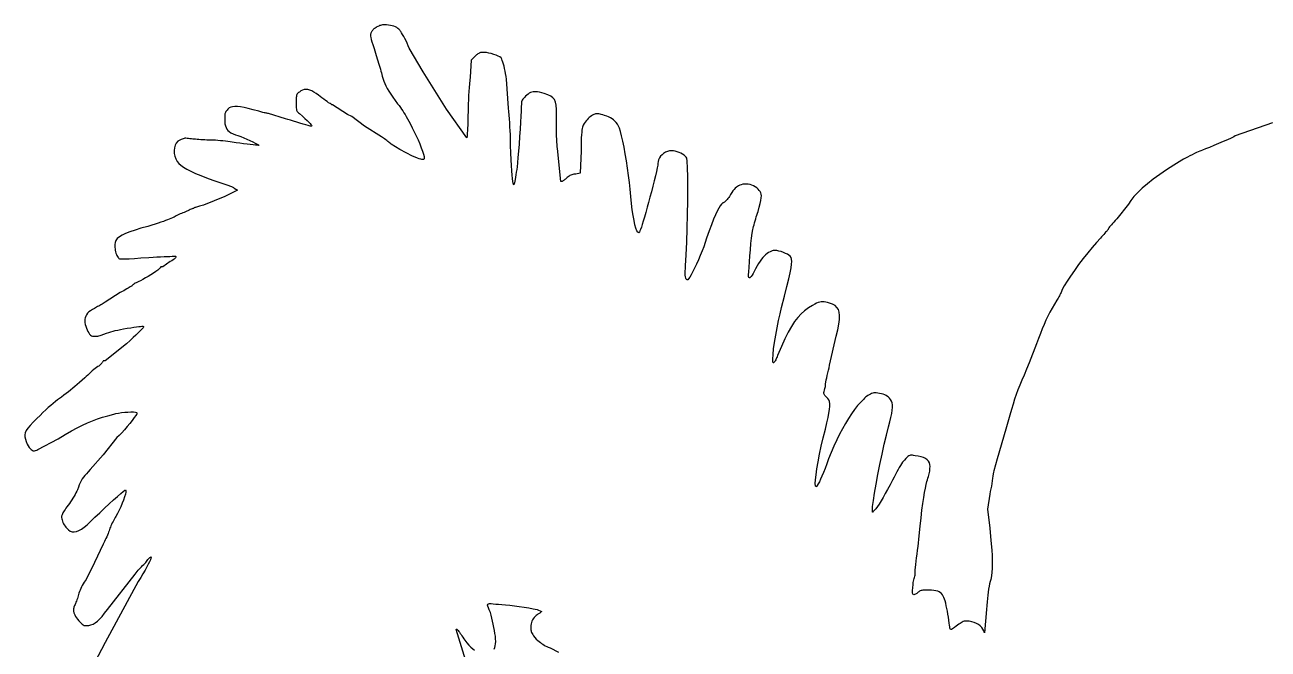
# Model space of a CAD drawing. Extents: x 0.25 to 7.24, y 0.43 to 4.89.
# Drawn here: x 0.245 to 3.745, y 2.332 to 4.09 of the extents above; entities that cross this region are included whole.
import ezdxf

# ---------------------------------------------------------------- set-up
doc = ezdxf.new("R2010")
doc.units = 0
doc.layers.get('0').update_dxf_attribs({"color": 5, "linetype": 'CONTINUOUS'})

msp = doc.modelspace()

# ---------------------------------------------------------------- linework, layer by layer
at = {"linetype": 'CONTINUOUS'}
for points in [[(3.75676, 3.81381), (3.65165, 3.77778), (3.64774, 3.77522), (3.64022, 3.77139), (3.62995, 3.76662), (3.61783, 3.76125), (3.60473, 3.75563), (3.59154, 3.7501), (3.57915, 3.74501), (3.56843, 3.74068), (3.56027, 3.73748), (3.55556, 3.73574), (3.55226, 3.73449), (3.54792, 3.73264), (3.54274, 3.73028), (3.53696, 3.72752), (3.53078, 3.72447), (3.52442, 3.72125), (3.5181, 3.71795), (3.51202, 3.71469), (3.50642, 3.71157), (3.5015, 3.70871), (3.47954, 3.69521), (3.45879, 3.68178), (3.43937, 3.66849), (3.42141, 3.65542), (3.40503, 3.64264), (3.39037, 3.63022), (3.37754, 3.61823), (3.36668, 3.60675), (3.35791, 3.59584), (3.35135, 3.58559), (3.31832, 3.54354), (3.314, 3.53914), (3.31005, 3.53494), (3.30651, 3.531), (3.30338, 3.52735), (3.30068, 3.52402), (3.29843, 3.52106), (3.29665, 3.51849), (3.29535, 3.51635), (3.29456, 3.51468), (3.29429, 3.51351), (3.29297, 3.51217), (3.29146, 3.51059), (3.28949, 3.50852), (3.28716, 3.50601), (3.28456, 3.50314), (3.28179, 3.49998), (3.27892, 3.4966), (3.27605, 3.49308), (3.27327, 3.48949), (3.26189, 3.47751), (3.24963, 3.46354), (3.23687, 3.44814), (3.22398, 3.43183), (3.21134, 3.41517), (3.19933, 3.39868), (3.18833, 3.38291), (3.17871, 3.36841), (3.17087, 3.35571), (3.16517, 3.34535), (3.16418, 3.34256), (3.16303, 3.33963), (3.16173, 3.33659), (3.16031, 3.33348), (3.15878, 3.33033), (3.15717, 3.32718), (3.15547, 3.32407), (3.15373, 3.32103), (3.15195, 3.3181), (3.15015, 3.31532), (3.1432, 3.30376), (3.13672, 3.29242), (3.13064, 3.28115), (3.12488, 3.26981), (3.11937, 3.25826), (3.11404, 3.24634), (3.10882, 3.23392), (3.10364, 3.22085), (3.09842, 3.20699), (3.09309, 3.19219), (3.07207, 3.13814), (3.0644, 3.12023), (3.05751, 3.1041), (3.05132, 3.08933), (3.04569, 3.07553), (3.04054, 3.06231), (3.03575, 3.04927), (3.03121, 3.03602), (3.02681, 3.02215), (3.02245, 3.00727), (3.01802, 2.99099), (3.00601, 2.95195), (2.98198, 2.86787), (2.97297, 2.83483), (2.97207, 2.83071), (2.97115, 2.82566), (2.97019, 2.81981), (2.96918, 2.81331), (2.96809, 2.80631), (2.96692, 2.79894), (2.96564, 2.79136), (2.96423, 2.78371), (2.96268, 2.77613), (2.96096, 2.76877), (2.95495, 2.72673), (2.96096, 2.67267), (2.9634, 2.64918), (2.96531, 2.62885), (2.96672, 2.61127), (2.96764, 2.59599), (2.96809, 2.58258), (2.9681, 2.57062), (2.96767, 2.55966), (2.96682, 2.54929), (2.96558, 2.53905), (2.96396, 2.52853), (2.96225, 2.52277), (2.9607, 2.51632), (2.95929, 2.50923), (2.95801, 2.50153), (2.95683, 2.49324), (2.95575, 2.48442), (2.95474, 2.47509), (2.95378, 2.4653), (2.95286, 2.45507), (2.95195, 2.44444), (2.94595, 2.37838), (2.94452, 2.38368), (2.94208, 2.38873), (2.9387, 2.39346), (2.93446, 2.39779), (2.92943, 2.40165), (2.92368, 2.40497), (2.91727, 2.40768), (2.91029, 2.40971), (2.90281, 2.41097), (2.89489, 2.41141), (2.89219, 2.41123), (2.88944, 2.41069), (2.88662, 2.40979), (2.8837, 2.40853), (2.88063, 2.40691), (2.87738, 2.40493), (2.87392, 2.40258), (2.8702, 2.39988), (2.86619, 2.39682), (2.86186, 2.39339), (2.8586, 2.39097), (2.85598, 2.38917), (2.85389, 2.38804), (2.85225, 2.38768), (2.85098, 2.38814), (2.84997, 2.3895), (2.84914, 2.39184), (2.84841, 2.39522), (2.84767, 2.39972), (2.84685, 2.40541), (2.84586, 2.41367), (2.84471, 2.42213), (2.84341, 2.43062), (2.84199, 2.43899), (2.84047, 2.44707), (2.83885, 2.4547), (2.83716, 2.46172), (2.83541, 2.46796), (2.83363, 2.47327), (2.83183, 2.47748), (2.82993, 2.48171), (2.82775, 2.48543), (2.82521, 2.48864), (2.82222, 2.49136), (2.81869, 2.49362), (2.81453, 2.49542), (2.80965, 2.4968), (2.80396, 2.49775), (2.79737, 2.49832), (2.78979, 2.4985), (2.78473, 2.49849), (2.78032, 2.49845), (2.77649, 2.49834), (2.77316, 2.49811), (2.77027, 2.49775), (2.76774, 2.4972), (2.76549, 2.49644), (2.76346, 2.49542), (2.76157, 2.49412), (2.75976, 2.49249), (2.75561, 2.48934), (2.75214, 2.48711), (2.74933, 2.48582), (2.74712, 2.48548), (2.7455, 2.48611), (2.74441, 2.48774), (2.74383, 2.49037), (2.74371, 2.49403), (2.74403, 2.49874), (2.74474, 2.5045), (2.74483, 2.50819), (2.74508, 2.512), (2.74547, 2.51588), (2.74599, 2.51978), (2.74662, 2.52365), (2.74734, 2.52742), (2.74813, 2.53105), (2.74897, 2.53449), (2.74985, 2.53767), (2.75075, 2.54054), (2.75084, 2.54403), (2.75111, 2.54897), (2.75156, 2.55522), (2.75219, 2.56259), (2.753, 2.57095), (2.75399, 2.58011), (2.75517, 2.58992), (2.75652, 2.60022), (2.75805, 2.61084), (2.75976, 2.62162), (2.76246, 2.65156), (2.76514, 2.67844), (2.76779, 2.70243), (2.77038, 2.72372), (2.7729, 2.74249), (2.77533, 2.75892), (2.77765, 2.77318), (2.77984, 2.78547), (2.78189, 2.79595), (2.78378, 2.8048), (2.7855, 2.8093), (2.78703, 2.81374), (2.78838, 2.81808), (2.78955, 2.82225), (2.79054, 2.8262), (2.79135, 2.82989), (2.79198, 2.83325), (2.79243, 2.83623), (2.7927, 2.83878), (2.79279, 2.84084), (2.79324, 2.84688), (2.79274, 2.85237), (2.79128, 2.85733), (2.7888, 2.86174), (2.78529, 2.86562), (2.78068, 2.86895), (2.77497, 2.87174), (2.7681, 2.87399), (2.76004, 2.87571), (2.75075, 2.87688), (2.74667, 2.87768), (2.7433, 2.87822), (2.74048, 2.87844), (2.73802, 2.87827), (2.73574, 2.87763), (2.73345, 2.87644), (2.73099, 2.87465), (2.72817, 2.87217), (2.7248, 2.86893), (2.72072, 2.86486), (2.71801, 2.86189), (2.71527, 2.85835), (2.71245, 2.85424), (2.70953, 2.84954), (2.70646, 2.84422), (2.70321, 2.83827), (2.69974, 2.83167), (2.69602, 2.82441), (2.69202, 2.81646), (2.68769, 2.80781), (2.68058, 2.79459), (2.67371, 2.78203), (2.66712, 2.77027), (2.66088, 2.75942), (2.65503, 2.74962), (2.64963, 2.741), (2.64474, 2.73367), (2.64041, 2.72776), (2.63669, 2.7234), (2.63363, 2.72072), (2.63282, 2.71918), (2.63217, 2.71815), (2.63166, 2.71759), (2.63101, 2.71772), (2.63082, 2.71834), (2.63071, 2.71929), (2.63065, 2.72053), (2.63063, 2.72202), (2.63063, 2.72372), (2.63141, 2.73426), (2.63359, 2.75068), (2.63696, 2.77186), (2.6413, 2.79666), (2.6464, 2.82395), (2.65204, 2.85259), (2.658, 2.88144), (2.66407, 2.90938), (2.67004, 2.93526), (2.67568, 2.95796), (2.67973, 2.97231), (2.68291, 2.98484), (2.68522, 2.99571), (2.68668, 3.00509), (2.68731, 3.01314), (2.68714, 3.02001), (2.68617, 3.02588), (2.68442, 3.03089), (2.68192, 3.03523), (2.67868, 3.03904), (2.67645, 3.04165), (2.67344, 3.04406), (2.66979, 3.04626), (2.66561, 3.04822), (2.66104, 3.04992), (2.65619, 3.05136), (2.6512, 3.05251), (2.6462, 3.05336), (2.6413, 3.05388), (2.63664, 3.05405), (2.6345, 3.05379), (2.63178, 3.05305), (2.62864, 3.05186), (2.6252, 3.05031), (2.62162, 3.04842), (2.61804, 3.04627), (2.61461, 3.0439), (2.61146, 3.04137), (2.60874, 3.03873), (2.60661, 3.03604), (2.58859, 3.01802), (2.5804, 3.00676), (2.57208, 2.99462), (2.5637, 2.98161), (2.55529, 2.96776), (2.54692, 2.95308), (2.53864, 2.93759), (2.53051, 2.9213), (2.52257, 2.90424), (2.51489, 2.88642), (2.50751, 2.86787), (2.50228, 2.85401), (2.49742, 2.8413), (2.49291, 2.82981), (2.48877, 2.81963), (2.48499, 2.81081), (2.48156, 2.80344), (2.4785, 2.79757), (2.4758, 2.7933), (2.47345, 2.79068), (2.47147, 2.78979), (2.4702, 2.79214), (2.46996, 2.79887), (2.47069, 2.80949), (2.47234, 2.82352), (2.47485, 2.84047), (2.47817, 2.85984), (2.48226, 2.88117), (2.48704, 2.90395), (2.49247, 2.92771), (2.4985, 2.95195), (2.50264, 2.96947), (2.50602, 2.98438), (2.50861, 2.99695), (2.51037, 3.00745), (2.51126, 3.01614), (2.51126, 3.0233), (2.51031, 3.0292), (2.5084, 3.03411), (2.50547, 3.0383), (2.5015, 3.04204), (2.49907, 3.0445), (2.49715, 3.04661), (2.49574, 3.04853), (2.49482, 3.05045), (2.49437, 3.05255), (2.49437, 3.05502), (2.4948, 3.05802), (2.49564, 3.06174), (2.49688, 3.06637), (2.4985, 3.07207), (2.49867, 3.07529), (2.49917, 3.07947), (2.49996, 3.08448), (2.501, 3.09019), (2.50225, 3.09647), (2.50369, 3.10321), (2.50527, 3.11027), (2.50695, 3.11753), (2.50871, 3.12486), (2.51051, 3.13213), (2.52853, 3.21321), (2.53321, 3.23163), (2.53646, 3.2474), (2.53826, 3.26075), (2.53862, 3.27193), (2.53754, 3.28116), (2.53501, 3.28867), (2.53105, 3.29471), (2.52565, 3.29951), (2.5188, 3.30329), (2.51051, 3.30631), (2.50462, 3.30792), (2.49946, 3.30914), (2.49483, 3.30993), (2.49057, 3.31025), (2.48649, 3.31006), (2.4824, 3.30933), (2.47814, 3.30803), (2.47351, 3.30611), (2.46835, 3.30355), (2.46246, 3.3003), (2.45053, 3.29294), (2.43976, 3.28505), (2.42989, 3.27625), (2.42066, 3.26619), (2.41179, 3.2545), (2.403, 3.24084), (2.39404, 3.22483), (2.38462, 3.20613), (2.37449, 3.18435), (2.36336, 3.15916), (2.36238, 3.15565), (2.36125, 3.15236), (2.36001, 3.14932), (2.3587, 3.14657), (2.35736, 3.14414), (2.35601, 3.14208), (2.3547, 3.14041), (2.35347, 3.13917), (2.35234, 3.1384), (2.35135, 3.13814), (2.35016, 3.14105), (2.3501, 3.14919), (2.35105, 3.16165), (2.35289, 3.17754), (2.35548, 3.19595), (2.3587, 3.21598), (2.36243, 3.23673), (2.36653, 3.2573), (2.37089, 3.27679), (2.37538, 3.29429), (2.38359, 3.32647), (2.39027, 3.35311), (2.39551, 3.37481), (2.3994, 3.39217), (2.40203, 3.40578), (2.40348, 3.41624), (2.40386, 3.42414), (2.40324, 3.43008), (2.40173, 3.43465), (2.3994, 3.43844), (2.39602, 3.44121), (2.3915, 3.44404), (2.3861, 3.44679), (2.38013, 3.44935), (2.37387, 3.45158), (2.36762, 3.45336), (2.36165, 3.45456), (2.35625, 3.45506), (2.35172, 3.45474), (2.34835, 3.45345), (2.3432, 3.45147), (2.3385, 3.44908), (2.33416, 3.44626), (2.33009, 3.44298), (2.3262, 3.43919), (2.3224, 3.43486), (2.3186, 3.42995), (2.31471, 3.42443), (2.31065, 3.41826), (2.30631, 3.41141), (2.30207, 3.40303), (2.29833, 3.39589), (2.29506, 3.38998), (2.29223, 3.38527), (2.28979, 3.38176), (2.28771, 3.37941), (2.28596, 3.37822), (2.28449, 3.37816), (2.28328, 3.37922), (2.28228, 3.38138), (2.28246, 3.38581), (2.28295, 3.39483), (2.28374, 3.40746), (2.28478, 3.4227), (2.28604, 3.43956), (2.28747, 3.45706), (2.28905, 3.47419), (2.29074, 3.48997), (2.2925, 3.50341), (2.29429, 3.51351), (2.29528, 3.51746), (2.29643, 3.52199), (2.29773, 3.527), (2.29915, 3.53235), (2.30068, 3.53791), (2.30229, 3.54357), (2.30398, 3.54919), (2.30573, 3.55464), (2.30751, 3.55981), (2.30931, 3.56456), (2.31255, 3.57695), (2.31507, 3.58727), (2.31688, 3.59578), (2.31796, 3.60276), (2.31832, 3.60848), (2.31796, 3.61321), (2.31688, 3.61722), (2.31507, 3.62078), (2.31255, 3.62416), (2.30931, 3.62763), (2.30545, 3.63105), (2.30114, 3.63407), (2.29647, 3.63665), (2.29153, 3.63877), (2.28641, 3.64039), (2.2812, 3.64147), (2.27599, 3.64196), (2.27087, 3.64185), (2.26593, 3.64109), (2.26126, 3.63964), (2.25774, 3.63855), (2.25437, 3.63707), (2.2511, 3.63515), (2.2479, 3.63277), (2.24474, 3.62988), (2.24159, 3.62645), (2.23839, 3.62244), (2.23512, 3.61783), (2.23175, 3.61256), (2.22823, 3.60661), (2.22635, 3.60391), (2.22434, 3.60127), (2.22226, 3.59874), (2.22016, 3.59637), (2.21809, 3.59422), (2.21612, 3.59234), (2.21429, 3.59078), (2.21266, 3.5896), (2.21128, 3.58885), (2.21021, 3.58859), (2.20651, 3.58522), (2.20257, 3.5804), (2.19835, 3.57391), (2.19378, 3.56557), (2.18881, 3.55518), (2.1834, 3.54253), (2.17748, 3.52744), (2.171, 3.50969), (2.16391, 3.4891), (2.15616, 3.46547), (2.15141, 3.45345), (2.14628, 3.44108), (2.14094, 3.42871), (2.13554, 3.4167), (2.13026, 3.40541), (2.12524, 3.3952), (2.12065, 3.38643), (2.11666, 3.37946), (2.11343, 3.37465), (2.11111, 3.37237), (2.1094, 3.37201), (2.10789, 3.37268), (2.1066, 3.37437), (2.10554, 3.37703), (2.10473, 3.38063), (2.10419, 3.38513), (2.10394, 3.39049), (2.104, 3.39668), (2.10438, 3.40367), (2.10511, 3.41141), (2.10681, 3.44293), (2.1083, 3.4787), (2.10954, 3.51703), (2.11049, 3.55623), (2.11111, 3.59459), (2.11138, 3.63044), (2.11124, 3.66207), (2.11068, 3.68778), (2.10965, 3.7059), (2.10811, 3.71471), (2.10661, 3.71749), (2.10402, 3.72036), (2.10054, 3.72323), (2.09634, 3.72601), (2.09159, 3.7286), (2.08649, 3.73093), (2.0812, 3.7329), (2.07592, 3.73441), (2.07081, 3.73539), (2.06607, 3.73574), (2.05986, 3.73521), (2.05393, 3.73372), (2.04836, 3.73136), (2.04324, 3.72824), (2.03866, 3.72447), (2.03471, 3.72017), (2.03149, 3.71543), (2.02907, 3.71037), (2.02755, 3.70509), (2.02703, 3.6997), (2.02651, 3.6952), (2.02506, 3.68747), (2.02281, 3.67708), (2.01992, 3.66458), (2.01652, 3.65053), (2.01276, 3.63548), (2.00878, 3.62001), (2.00473, 3.60466), (2.00076, 3.59), (1.997, 3.57658), (1.99276, 3.56142), (1.98902, 3.54832), (1.98575, 3.53717), (1.98292, 3.52786), (1.98048, 3.52027), (1.9784, 3.51431), (1.97665, 3.50986), (1.97518, 3.50681), (1.97397, 3.50506), (1.97297, 3.5045), (1.97027, 3.50601), (1.96759, 3.51039), (1.96495, 3.51748), (1.96235, 3.52709), (1.95983, 3.53904), (1.95741, 3.55315), (1.95508, 3.56925), (1.95289, 3.58715), (1.95084, 3.60667), (1.94895, 3.62763), (1.94689, 3.64637), (1.94438, 3.66619), (1.94152, 3.68655), (1.93838, 3.70691), (1.93506, 3.72673), (1.93165, 3.74547), (1.92824, 3.76258), (1.92492, 3.77754), (1.92179, 3.78979), (1.91892, 3.7988), (1.91612, 3.80475), (1.91311, 3.81004), (1.90984, 3.81472), (1.90628, 3.81883), (1.9024, 3.82245), (1.89816, 3.82561), (1.89353, 3.82838), (1.88846, 3.8308), (1.88292, 3.83293), (1.87688, 3.83483), (1.8719, 3.83646), (1.8677, 3.83774), (1.86415, 3.8387), (1.86112, 3.83935), (1.85848, 3.83971), (1.85612, 3.83981), (1.8539, 3.83965), (1.8517, 3.83926), (1.84939, 3.83865), (1.84685, 3.83784), (1.84333, 3.83594), (1.83998, 3.83385), (1.83677, 3.83154), (1.83368, 3.829), (1.83071, 3.8262), (1.82782, 3.82314), (1.82501, 3.81978), (1.82225, 3.81612), (1.81952, 3.81214), (1.81682, 3.80781), (1.81592, 3.80498), (1.81504, 3.80175), (1.8142, 3.79792), (1.81341, 3.79325), (1.81269, 3.78754), (1.81206, 3.78056), (1.81154, 3.77211), (1.81115, 3.76197), (1.8109, 3.74992), (1.81081, 3.73574), (1.80781, 3.67267), (1.7958, 3.66967), (1.79309, 3.66958), (1.79039, 3.66929), (1.78769, 3.66878), (1.78498, 3.66804), (1.78228, 3.66704), (1.77958, 3.66578), (1.77688, 3.66423), (1.77417, 3.66237), (1.77147, 3.66018), (1.76877, 3.65766), (1.76697, 3.65595), (1.76519, 3.65441), (1.76344, 3.65306), (1.76175, 3.65189), (1.76014, 3.6509), (1.75861, 3.65009), (1.75719, 3.64946), (1.75589, 3.64901), (1.75474, 3.64874), (1.75375, 3.64865), (1.74474, 3.74174), (1.74393, 3.74685), (1.74328, 3.75303), (1.74277, 3.76012), (1.74239, 3.76793), (1.74212, 3.77628), (1.74193, 3.78499), (1.74182, 3.79387), (1.74177, 3.80276), (1.74174, 3.81147), (1.74174, 3.81982), (1.74169, 3.83774), (1.74136, 3.85218), (1.74044, 3.86363), (1.73867, 3.87258), (1.73574, 3.8795), (1.73136, 3.8849), (1.72526, 3.88925), (1.71714, 3.89304), (1.70671, 3.89677), (1.69369, 3.9009), (1.68855, 3.90162), (1.68387, 3.90196), (1.67959, 3.9019), (1.67563, 3.90143), (1.67192, 3.90053), (1.6684, 3.89917), (1.66498, 3.89735), (1.6616, 3.89504), (1.65818, 3.89223), (1.65465, 3.88889), (1.6514, 3.88561), (1.64879, 3.88286), (1.64676, 3.88043), (1.64524, 3.87813), (1.64414, 3.87575), (1.64341, 3.87311), (1.64297, 3.86999), (1.64274, 3.86621), (1.64265, 3.86156), (1.64264, 3.85586), (1.64239, 3.84685), (1.64168, 3.8332), (1.64062, 3.81602), (1.63928, 3.79642), (1.63776, 3.77553), (1.63616, 3.75445), (1.63455, 3.73431), (1.63303, 3.71623), (1.6317, 3.70132), (1.63063, 3.69069), (1.62965, 3.68269), (1.62854, 3.675), (1.62736, 3.66774), (1.62616, 3.66105), (1.625, 3.65503), (1.62393, 3.64983), (1.623, 3.64556), (1.62227, 3.64235), (1.62179, 3.64034), (1.62162, 3.63964), (1.62072, 3.64072), (1.61982, 3.64399), (1.61892, 3.64945), (1.61802, 3.65713), (1.61712, 3.66704), (1.61622, 3.67921), (1.61532, 3.69364), (1.61441, 3.71037), (1.61351, 3.7294), (1.61261, 3.75075), (1.61253, 3.76018), (1.61228, 3.77033), (1.61188, 3.78102), (1.61136, 3.79207), (1.61074, 3.8033), (1.61002, 3.81453), (1.60923, 3.82559), (1.60838, 3.83628), (1.6075, 3.84643), (1.60661, 3.85586), (1.6006, 3.93694), (1.59961, 3.94494), (1.59846, 3.9527), (1.59717, 3.96013), (1.59575, 3.96716), (1.59422, 3.97372), (1.5926, 3.97975), (1.59091, 3.98516), (1.58917, 3.98989), (1.58738, 3.99386), (1.58559, 3.997), (1.58212, 3.99969), (1.57735, 4.00231), (1.57156, 4.00478), (1.56507, 4.00704), (1.55818, 4.00901), (1.55121, 4.01062), (1.54445, 4.0118), (1.53821, 4.01247), (1.5328, 4.01256), (1.52853, 4.01201), (1.52746, 4.01184), (1.52608, 4.01134), (1.52445, 4.01055), (1.52262, 4.00951), (1.52065, 4.00826), (1.51858, 4.00682), (1.51648, 4.00524), (1.5144, 4.00356), (1.51239, 4.0018), (1.51051, 4), (1.5015, 3.99099), (1.4985, 3.94294), (1.4976, 3.93424), (1.49672, 3.92449), (1.49588, 3.91392), (1.49509, 3.90273), (1.49437, 3.89114), (1.49374, 3.87938), (1.49322, 3.86765), (1.49283, 3.85617), (1.49258, 3.84516), (1.49249, 3.83483), (1.49241, 3.82512), (1.49218, 3.81588), (1.49184, 3.80721), (1.49144, 3.79923), (1.49099, 3.79204), (1.49055, 3.78575), (1.49014, 3.78047), (1.4898, 3.77631), (1.48957, 3.77338), (1.48949, 3.77177), (1.43243, 3.85285), (1.36637, 3.95796), (1.32733, 4.02402), (1.32446, 4.03121), (1.32135, 4.03827), (1.31808, 4.04508), (1.31479, 4.05151), (1.31156, 4.05743), (1.30852, 4.06273), (1.30576, 4.06726), (1.3034, 4.07092), (1.30154, 4.07356), (1.3003, 4.07508), (1.29815, 4.07768), (1.29535, 4.0801), (1.29198, 4.08229), (1.2881, 4.08425), (1.28378, 4.08596), (1.27911, 4.0874), (1.27415, 4.08855), (1.26897, 4.08939), (1.26365, 4.08991), (1.25826, 4.09009), (1.25483, 4.09), (1.2517, 4.08973), (1.24883, 4.08928), (1.24615, 4.08865), (1.24362, 4.08784), (1.24118, 4.08685), (1.23877, 4.08568), (1.23635, 4.08432), (1.23385, 4.08279), (1.23123, 4.08108), (1.22944, 4.08001), (1.22768, 4.07865), (1.22599, 4.07708), (1.22441, 4.07536), (1.22297, 4.07357), (1.22172, 4.07178), (1.22068, 4.07007), (1.21989, 4.06849), (1.21939, 4.06714), (1.21922, 4.06607), (1.21851, 4.06348), (1.21821, 4.06088), (1.21838, 4.05788), (1.21908, 4.0541), (1.22035, 4.04917), (1.22225, 4.04271), (1.22483, 4.03435), (1.22816, 4.02369), (1.23227, 4.01036), (1.23724, 3.99399), (1.23904, 3.98843), (1.24082, 3.98263), (1.24256, 3.97672), (1.24425, 3.97083), (1.24587, 3.96509), (1.2474, 3.95962), (1.24882, 3.95454), (1.25011, 3.94998), (1.25126, 3.94607), (1.25225, 3.94294), (1.25351, 3.93735), (1.25547, 3.93139), (1.25812, 3.92502), (1.26143, 3.91825), (1.26539, 3.91104), (1.26998, 3.90338), (1.27519, 3.89525), (1.28098, 3.88663), (1.28736, 3.87751), (1.29429, 3.86787), (1.29855, 3.86262), (1.30237, 3.85761), (1.30586, 3.85271), (1.30914, 3.84778), (1.31231, 3.84272), (1.31548, 3.83738), (1.31876, 3.83165), (1.32226, 3.82539), (1.32608, 3.81849), (1.33033, 3.81081), (1.3358, 3.80042), (1.34131, 3.78929), (1.34671, 3.77776), (1.35186, 3.76617), (1.35661, 3.75488), (1.36082, 3.74422), (1.36434, 3.73453), (1.36704, 3.72615), (1.36876, 3.71943), (1.36937, 3.71471), (1.36917, 3.7131), (1.36853, 3.71188), (1.36734, 3.71109), (1.36553, 3.71077), (1.36299, 3.71096), (1.35964, 3.71169), (1.35539, 3.71299), (1.35015, 3.71491), (1.34383, 3.71747), (1.33634, 3.72072), (1.3003, 3.73874), (1.27628, 3.75375), (1.2743, 3.75564), (1.27202, 3.75767), (1.26949, 3.75981), (1.26676, 3.76202), (1.26389, 3.76426), (1.26092, 3.76651), (1.25792, 3.76872), (1.25494, 3.77086), (1.25203, 3.77289), (1.24925, 3.77477), (1.2012, 3.8048), (1.16517, 3.83183), (1.15315, 3.83784), (1.11111, 3.86486), (1.10969, 3.8653), (1.10734, 3.86652), (1.10419, 3.86843), (1.1004, 3.87092), (1.0961, 3.87387), (1.09144, 3.87719), (1.08656, 3.88076), (1.08161, 3.88447), (1.07673, 3.88822), (1.07207, 3.89189), (1.06513, 3.89685), (1.05867, 3.9009), (1.05264, 3.90405), (1.04699, 3.90631), (1.04167, 3.90766), (1.03661, 3.90811), (1.03177, 3.90766), (1.0271, 3.90631), (1.02253, 3.90405), (1.01802, 3.9009), (1.01558, 3.89917), (1.01362, 3.89749), (1.0121, 3.89574), (1.01095, 3.89379), (1.01014, 3.89152), (1.00959, 3.88879), (1.00925, 3.88549), (1.00908, 3.88149), (1.00902, 3.87666), (1.00901, 3.87087), (1.00902, 3.86508), (1.00908, 3.86025), (1.00925, 3.85625), (1.00959, 3.85295), (1.01014, 3.85023), (1.01095, 3.84795), (1.0121, 3.846), (1.01362, 3.84425), (1.01558, 3.84257), (1.01802, 3.84084), (1.0264, 3.83326), (1.03356, 3.82671), (1.03953, 3.82114), (1.04435, 3.81648), (1.04805, 3.81269), (1.05067, 3.80971), (1.05224, 3.80748), (1.0528, 3.80596), (1.0524, 3.80508), (1.05105, 3.8048), (1.04806, 3.80523), (1.04298, 3.80641), (1.03624, 3.80821), (1.02828, 3.81047), (1.01952, 3.81306), (1.0104, 3.81583), (1.00136, 3.81864), (0.99282, 3.82133), (0.98521, 3.82378), (0.97898, 3.82583), (0.93093, 3.84084), (0.92896, 3.84093), (0.92668, 3.84118), (0.92415, 3.84157), (0.92142, 3.84209), (0.91854, 3.84272), (0.91558, 3.84344), (0.91258, 3.84423), (0.9096, 3.84507), (0.90669, 3.84595), (0.9039, 3.84685), (0.88792, 3.85099), (0.87409, 3.85439), (0.8622, 3.85704), (0.85206, 3.85891), (0.84347, 3.85998), (0.83623, 3.86025), (0.83014, 3.85969), (0.82501, 3.85828), (0.82063, 3.85601), (0.81682, 3.85285), (0.81438, 3.85031), (0.81242, 3.84802), (0.8109, 3.84588), (0.80975, 3.84377), (0.80893, 3.84159), (0.80838, 3.83923), (0.80805, 3.83658), (0.80788, 3.83354), (0.80782, 3.82999), (0.80781, 3.82583), (0.808, 3.81824), (0.80862, 3.81163), (0.80975, 3.80588), (0.81146, 3.80089), (0.81381, 3.79655), (0.81689, 3.79274), (0.82076, 3.78938), (0.82549, 3.78633), (0.83116, 3.7835), (0.83784, 3.78078), (0.8448, 3.77856), (0.85278, 3.77564), (0.86138, 3.77221), (0.87017, 3.76848), (0.87875, 3.76464), (0.8867, 3.76089), (0.89361, 3.75743), (0.89905, 3.75445), (0.90262, 3.75216), (0.9039, 3.75075), (0.90277, 3.75084), (0.89956, 3.75111), (0.8945, 3.75156), (0.88786, 3.75219), (0.87988, 3.753), (0.87082, 3.75399), (0.86094, 3.75517), (0.85047, 3.75652), (0.83969, 3.75805), (0.82883, 3.75976), (0.82309, 3.76066), (0.81677, 3.76154), (0.81002, 3.76238), (0.80298, 3.76317), (0.7958, 3.76389), (0.78861, 3.76452), (0.78157, 3.76504), (0.77482, 3.76543), (0.7685, 3.76568), (0.76276, 3.76577), (0.75728, 3.76585), (0.75171, 3.76608), (0.74614, 3.76641), (0.74066, 3.76682), (0.73536, 3.76727), (0.73033, 3.76771), (0.72566, 3.76812), (0.72144, 3.76846), (0.71776, 3.76868), (0.71471, 3.76877), (0.70974, 3.76958), (0.70551, 3.77019), (0.7019, 3.77058), (0.69876, 3.77074), (0.69595, 3.77065), (0.69331, 3.77028), (0.69071, 3.76963), (0.688, 3.76867), (0.68504, 3.76739), (0.68168, 3.76577), (0.676, 3.76221), (0.67157, 3.75717), (0.66836, 3.75093), (0.66635, 3.74381), (0.66554, 3.73611), (0.6659, 3.72814), (0.66741, 3.72021), (0.67005, 3.71262), (0.67382, 3.70568), (0.67868, 3.6997), (0.68425, 3.69494), (0.69187, 3.68971), (0.70144, 3.68408), (0.71284, 3.67813), (0.72598, 3.67192), (0.74073, 3.66554), (0.757, 3.65904), (0.77468, 3.65252), (0.79365, 3.64602), (0.81381, 3.63964), (0.81651, 3.63874), (0.81917, 3.63784), (0.82176, 3.63694), (0.82424, 3.63604), (0.82658, 3.63514), (0.82873, 3.63423), (0.83067, 3.63333), (0.83236, 3.63243), (0.83376, 3.63153), (0.83483, 3.63063), (0.84384, 3.62462), (0.80781, 3.60661), (0.74775, 3.58258), (0.74415, 3.58168), (0.74061, 3.58078), (0.73718, 3.57988), (0.73391, 3.57898), (0.73086, 3.57808), (0.72807, 3.57718), (0.72561, 3.57628), (0.72353, 3.57538), (0.72188, 3.57447), (0.72072, 3.57357), (0.71956, 3.5734), (0.71791, 3.5729), (0.71583, 3.57211), (0.71337, 3.57108), (0.71059, 3.56982), (0.70753, 3.56838), (0.70426, 3.5668), (0.70083, 3.56512), (0.69729, 3.56336), (0.69369, 3.56156), (0.69001, 3.56049), (0.68622, 3.55914), (0.6824, 3.55756), (0.67861, 3.55584), (0.67492, 3.55405), (0.67142, 3.55226), (0.66817, 3.55055), (0.66525, 3.54897), (0.66272, 3.54762), (0.66066, 3.54655), (0.65613, 3.54474), (0.65146, 3.54289), (0.6465, 3.54098), (0.64111, 3.53895), (0.63514, 3.53679), (0.62844, 3.53444), (0.62089, 3.53187), (0.61232, 3.52906), (0.60261, 3.52595), (0.59159, 3.52252), (0.5722, 3.51728), (0.55539, 3.51231), (0.54102, 3.50752), (0.52898, 3.50282), (0.51914, 3.49812), (0.51138, 3.49333), (0.50555, 3.48836), (0.50155, 3.48312), (0.49924, 3.47752), (0.4985, 3.47147), (0.49859, 3.46771), (0.49886, 3.46369), (0.49931, 3.45953), (0.49994, 3.45533), (0.50075, 3.4512), (0.50174, 3.44726), (0.50291, 3.4436), (0.50426, 3.44034), (0.5058, 3.43758), (0.50751, 3.43544), (0.50841, 3.43381), (0.50965, 3.43255), (0.51175, 3.43165), (0.51524, 3.43111), (0.52065, 3.43093), (0.52848, 3.43111), (0.53927, 3.43165), (0.55354, 3.43255), (0.5718, 3.43381), (0.59459, 3.43544), (0.6061, 3.43625), (0.61711, 3.4369), (0.62746, 3.43741), (0.63702, 3.43779), (0.64565, 3.43806), (0.65319, 3.43825), (0.65951, 3.43836), (0.66446, 3.43841), (0.66789, 3.43844), (0.66967, 3.43844), (0.67038, 3.43826), (0.6707, 3.43774), (0.67059, 3.4369), (0.67001, 3.43575), (0.66892, 3.43431), (0.66729, 3.4326), (0.66509, 3.43064), (0.66227, 3.42844), (0.6588, 3.42603), (0.65465, 3.42342), (0.63363, 3.40841), (0.62763, 3.40841), (0.6266, 3.40618), (0.62371, 3.4032), (0.61928, 3.3996), (0.6136, 3.39553), (0.60698, 3.39114), (0.59974, 3.38657), (0.59217, 3.38196), (0.58458, 3.37747), (0.57728, 3.37322), (0.57057, 3.36937), (0.56625, 3.36757), (0.56231, 3.36579), (0.55876, 3.36404), (0.55563, 3.36235), (0.55293, 3.36074), (0.55068, 3.35921), (0.5489, 3.35779), (0.5476, 3.35649), (0.54681, 3.35534), (0.54655, 3.35435), (0.54538, 3.35409), (0.54369, 3.35335), (0.54149, 3.35217), (0.53881, 3.35061), (0.53566, 3.34872), (0.53206, 3.34657), (0.52803, 3.3442), (0.52358, 3.34167), (0.51874, 3.33903), (0.51351, 3.33634), (0.47147, 3.30931), (0.46868, 3.30751), (0.46575, 3.30571), (0.46271, 3.3039), (0.4596, 3.3021), (0.45646, 3.3003), (0.45331, 3.2985), (0.4502, 3.2967), (0.44716, 3.29489), (0.44423, 3.29309), (0.44144, 3.29129), (0.4355, 3.28841), (0.43027, 3.28521), (0.42577, 3.28172), (0.42198, 3.27798), (0.41892, 3.27402), (0.41658, 3.26989), (0.41495, 3.2656), (0.41405, 3.26121), (0.41387, 3.25675), (0.41441, 3.25225), (0.41549, 3.24686), (0.41689, 3.24156), (0.41858, 3.23644), (0.42052, 3.23159), (0.42267, 3.2271), (0.42501, 3.22306), (0.42749, 3.21956), (0.43008, 3.2167), (0.43274, 3.21455), (0.43544, 3.21321), (0.45045, 3.21321), (0.45968, 3.21656), (0.46775, 3.21944), (0.47491, 3.22192), (0.48144, 3.22407), (0.48761, 3.22598), (0.49369, 3.2277), (0.49995, 3.22932), (0.50667, 3.2309), (0.5141, 3.23251), (0.52252, 3.23423), (0.53361, 3.23594), (0.54345, 3.23745), (0.55206, 3.23875), (0.55947, 3.23981), (0.56569, 3.24062), (0.57074, 3.24115), (0.57463, 3.2414), (0.57739, 3.24135), (0.57904, 3.24096), (0.57958, 3.24024), (0.57921, 3.23906), (0.57804, 3.23726), (0.57601, 3.23478), (0.57305, 3.23154), (0.56907, 3.22748), (0.56401, 3.22251), (0.5578, 3.21657), (0.55037, 3.20959), (0.54163, 3.20148), (0.53153, 3.19219), (0.47147, 3.14414), (0.46547, 3.14414), (0.46529, 3.14316), (0.46479, 3.14201), (0.46401, 3.14071), (0.46297, 3.13929), (0.46171, 3.13776), (0.46028, 3.13614), (0.4587, 3.13445), (0.45701, 3.13271), (0.45525, 3.13093), (0.45345, 3.12913), (0.4505, 3.1278), (0.44709, 3.12569), (0.44332, 3.12294), (0.43928, 3.11966), (0.43506, 3.11599), (0.43075, 3.11205), (0.42644, 3.10796), (0.42222, 3.10386), (0.41818, 3.09986), (0.41441, 3.0961), (0.40665, 3.08923), (0.39947, 3.08298), (0.39277, 3.07723), (0.3864, 3.07188), (0.38026, 3.06682), (0.3742, 3.06193), (0.36811, 3.05712), (0.36185, 3.05228), (0.35531, 3.04729), (0.34835, 3.04204), (0.34285, 3.03825), (0.33713, 3.03407), (0.33116, 3.02945), (0.3249, 3.02436), (0.31832, 3.01877), (0.31138, 3.01264), (0.30404, 3.00593), (0.29626, 2.99861), (0.28802, 2.99064), (0.27928, 2.98198), (0.26871, 2.97121), (0.26032, 2.96209), (0.25395, 2.95431), (0.24944, 2.94753), (0.24662, 2.94144), (0.24533, 2.93571), (0.24541, 2.93002), (0.2467, 2.92404), (0.24904, 2.91744), (0.25225, 2.90991), (0.25496, 2.90487), (0.25768, 2.90056), (0.26044, 2.89702), (0.26326, 2.89425), (0.26614, 2.89227), (0.26912, 2.8911), (0.2722, 2.89076), (0.27541, 2.89127), (0.27877, 2.89264), (0.28228, 2.89489), (0.33934, 2.92492), (0.35895, 2.93667), (0.37662, 2.94681), (0.39274, 2.95555), (0.40771, 2.96307), (0.42192, 2.96959), (0.43577, 2.9753), (0.44966, 2.9804), (0.46398, 2.98508), (0.47912, 2.98955), (0.4955, 2.99399), (0.50172, 2.9957), (0.50929, 2.99719), (0.51771, 2.99843), (0.52653, 2.99938), (0.53529, 3), (0.5435, 3.00026), (0.5507, 3.00013), (0.55642, 2.99957), (0.5602, 2.99853), (0.56156, 2.997), (0.56053, 2.99482), (0.55765, 2.99039), (0.55321, 2.98416), (0.54753, 2.97658), (0.54092, 2.96809), (0.53367, 2.95916), (0.5261, 2.95023), (0.51851, 2.94174), (0.51121, 2.93416), (0.5045, 2.92793), (0.46547, 2.87988), (0.42943, 2.83784), (0.42356, 2.83186), (0.41847, 2.82643), (0.41408, 2.82135), (0.41026, 2.81646), (0.40691, 2.81156), (0.40392, 2.80649), (0.40118, 2.80105), (0.39858, 2.79508), (0.39602, 2.78838), (0.39339, 2.78078), (0.39142, 2.77692), (0.38912, 2.77261), (0.38653, 2.76794), (0.38369, 2.763), (0.38063, 2.75788), (0.37739, 2.75267), (0.37401, 2.74746), (0.37052, 2.74234), (0.36696, 2.7374), (0.36336, 2.73273), (0.36075, 2.72914), (0.35834, 2.7256), (0.35615, 2.72217), (0.35419, 2.71889), (0.35248, 2.71584), (0.35104, 2.71306), (0.34989, 2.7106), (0.34905, 2.70852), (0.34853, 2.70687), (0.34835, 2.70571), (0.34853, 2.70283), (0.34905, 2.69968), (0.34989, 2.6963), (0.35104, 2.69278), (0.35248, 2.68919), (0.35419, 2.6856), (0.35615, 2.68208), (0.35834, 2.6787), (0.36075, 2.67554), (0.36336, 2.67267), (0.36805, 2.66799), (0.37312, 2.66474), (0.37858, 2.66294), (0.38446, 2.66258), (0.39077, 2.66366), (0.39753, 2.66619), (0.40475, 2.67015), (0.41247, 2.67556), (0.42069, 2.6824), (0.42943, 2.69069), (0.44242, 2.70351), (0.45588, 2.71649), (0.46938, 2.72926), (0.48247, 2.74143), (0.49474, 2.75263), (0.50575, 2.76247), (0.51507, 2.77059), (0.52226, 2.7766), (0.52689, 2.78012), (0.52853, 2.78078), (0.52964, 2.77868), (0.52947, 2.77441), (0.52818, 2.76835), (0.52593, 2.76084), (0.5229, 2.75225), (0.51923, 2.74294), (0.5151, 2.73327), (0.51065, 2.7236), (0.50607, 2.71429), (0.5015, 2.70571), (0.49962, 2.70275), (0.49761, 2.69936), (0.49553, 2.69565), (0.49343, 2.69172), (0.49137, 2.68769), (0.48939, 2.68365), (0.48756, 2.67972), (0.48593, 2.67601), (0.48456, 2.67262), (0.48348, 2.66967), (0.48241, 2.6659), (0.48103, 2.66184), (0.4794, 2.65756), (0.47757, 2.65314), (0.4756, 2.64865), (0.47354, 2.64416), (0.47144, 2.63974), (0.46936, 2.63546), (0.46735, 2.6314), (0.46547, 2.62763), (0.44144, 2.57658), (0.41742, 2.52853), (0.41472, 2.52476), (0.41206, 2.5207), (0.40947, 2.51642), (0.40699, 2.512), (0.40465, 2.50751), (0.4025, 2.50302), (0.40056, 2.49859), (0.39887, 2.49432), (0.39747, 2.49026), (0.3964, 2.48649), (0.39541, 2.4828), (0.39428, 2.47901), (0.39305, 2.47519), (0.39174, 2.4714), (0.39039, 2.46772), (0.38905, 2.46422), (0.38774, 2.46097), (0.3865, 2.45804), (0.38537, 2.45551), (0.38438, 2.45345), (0.38357, 2.45084), (0.38294, 2.44838), (0.38249, 2.44608), (0.38222, 2.44389), (0.38213, 2.44182), (0.38222, 2.43983), (0.38249, 2.43792), (0.38294, 2.43606), (0.38357, 2.43424), (0.38438, 2.43243), (0.38571, 2.42867), (0.38777, 2.42467), (0.39041, 2.42057), (0.39347, 2.41648), (0.39677, 2.41254), (0.40017, 2.40886), (0.40349, 2.40559), (0.40658, 2.40283), (0.40928, 2.40073), (0.41141, 2.3994), (0.41837, 2.39888), (0.42491, 2.39918), (0.43117, 2.40043), (0.43726, 2.40271), (0.44332, 2.40616), (0.44947, 2.41086), (0.45583, 2.41693), (0.46253, 2.42448), (0.46971, 2.43362), (0.47748, 2.44444), (0.55556, 2.54354), (0.55834, 2.54714), (0.56127, 2.55073), (0.56431, 2.55427), (0.56742, 2.55777), (0.57057, 2.56119), (0.57372, 2.56452), (0.57683, 2.56774), (0.57987, 2.57083), (0.5828, 2.57379), (0.58559, 2.57658), (0.58747, 2.57927), (0.58945, 2.58189), (0.59148, 2.58436), (0.59347, 2.58662), (0.59535, 2.58859), (0.59705, 2.5902), (0.59849, 2.59138), (0.59962, 2.59205), (0.60034, 2.59214), (0.6006, 2.59159), (0.60097, 2.59071), (0.60031, 2.58816), (0.59868, 2.58405), (0.59613, 2.57852), (0.59272, 2.5717), (0.58849, 2.5637), (0.58351, 2.55466), (0.57783, 2.5447), (0.57149, 2.53394), (0.56456, 2.52252), (0.47147, 2.35135), (0.44144, 2.29429)], [(1.56605, 2.33235), (1.56806, 2.33662), (1.56947, 2.34169), (1.5703, 2.34759), (1.57057, 2.35435), (1.57031, 2.36108), (1.56959, 2.36855), (1.56846, 2.3766), (1.56702, 2.38506), (1.56532, 2.39377), (1.56344, 2.40257), (1.56145, 2.4113), (1.55942, 2.4198), (1.55744, 2.4279), (1.55556, 2.43544), (1.55233, 2.44276), (1.54991, 2.4486), (1.54839, 2.45311), (1.54787, 2.45643), (1.54842, 2.45871), (1.55015, 2.46008), (1.55314, 2.4607), (1.55748, 2.46071), (1.56326, 2.46025), (1.57057, 2.45946), (1.57799, 2.4592), (1.58736, 2.45847), (1.59833, 2.45735), (1.6105, 2.4559), (1.6235, 2.4542), (1.63695, 2.45232), (1.65047, 2.45034), (1.66369, 2.44831), (1.67622, 2.44632), (1.68769, 2.44444), (1.6997, 2.43844), (1.69903, 2.43779), (1.69824, 2.43706), (1.6972, 2.43613), (1.69595, 2.43506), (1.69451, 2.4339), (1.69293, 2.4327), (1.69124, 2.43152), (1.68948, 2.43041), (1.68769, 2.42943), (1.68426, 2.42672), (1.6812, 2.42395), (1.6785, 2.42108), (1.67616, 2.41804), (1.67417, 2.41479), (1.67255, 2.41127), (1.67129, 2.40742), (1.67039, 2.4032), (1.66985, 2.39854), (1.66967, 2.39339), (1.66968, 2.39004), (1.66979, 2.38707), (1.67008, 2.38437), (1.67063, 2.38177), (1.67155, 2.37913), (1.67291, 2.37631), (1.67482, 2.37317), (1.67736, 2.36956), (1.68062, 2.36534), (1.68468, 2.36036), (1.68894, 2.35693), (1.69278, 2.35383), (1.69633, 2.35101), (1.69972, 2.34844), (1.70308, 2.3461), (1.70652, 2.34393), (1.71018, 2.3419), (1.71419, 2.33999), (1.71866, 2.33814), (1.72372, 2.33634), (1.74775, 2.32432)], [(1.51051, 2.21922), (1.45946, 2.38739), (1.45954, 2.38812), (1.46011, 2.38871), (1.46096, 2.38851), (1.46141, 2.38825), (1.46181, 2.38795), (1.46238, 2.38747), (1.46246, 2.38739), (1.46354, 2.38622), (1.46494, 2.38455), (1.46662, 2.38241), (1.46856, 2.37984), (1.47072, 2.37688), (1.47306, 2.37355), (1.47554, 2.3699), (1.47813, 2.36596), (1.48079, 2.36177), (1.48348, 2.35736), (1.48954, 2.34978), (1.49518, 2.34323), (1.50054, 2.33765), (1.50573, 2.333), (1.51089, 2.3292)]]:
    msp.add_lwpolyline(points, dxfattribs=at)

doc.saveas('drawing.dxf')
